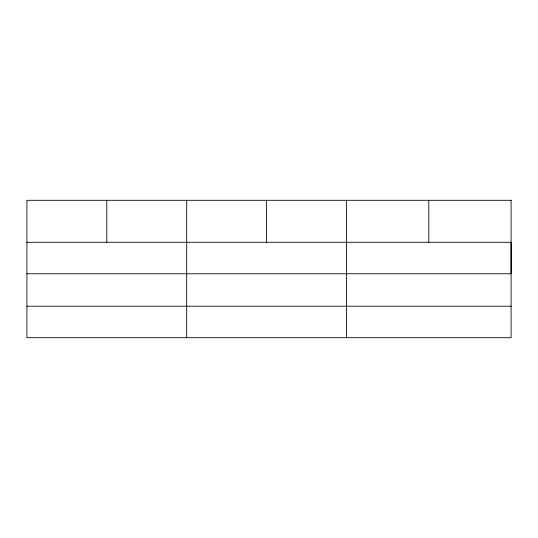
<?xml version="1.0" encoding="UTF-8"?>
<svg xmlns="http://www.w3.org/2000/svg" width="538" height="538" viewBox="0 0 538 538"><rect width="100%" height="100%" fill="white"/><g stroke="black" fill="none" stroke-linecap="round" stroke-linejoin="round"><path stroke-width="0.81" d="M26.9 242.288L511.1 242.288L511.1 273.775L26.9 273.775M26.9 306.209L511.1 306.209M428.786 200.304L428.786 242.288M346.472 200.304L346.472 337.696M266.579 200.304L266.579 242.288M186.686 200.304L186.686 337.696M106.793 200.304L106.793 242.288M511.1 200.304L26.9 200.304L26.9 337.696L511.1 337.696L511.1 200.304"/></g></svg>
